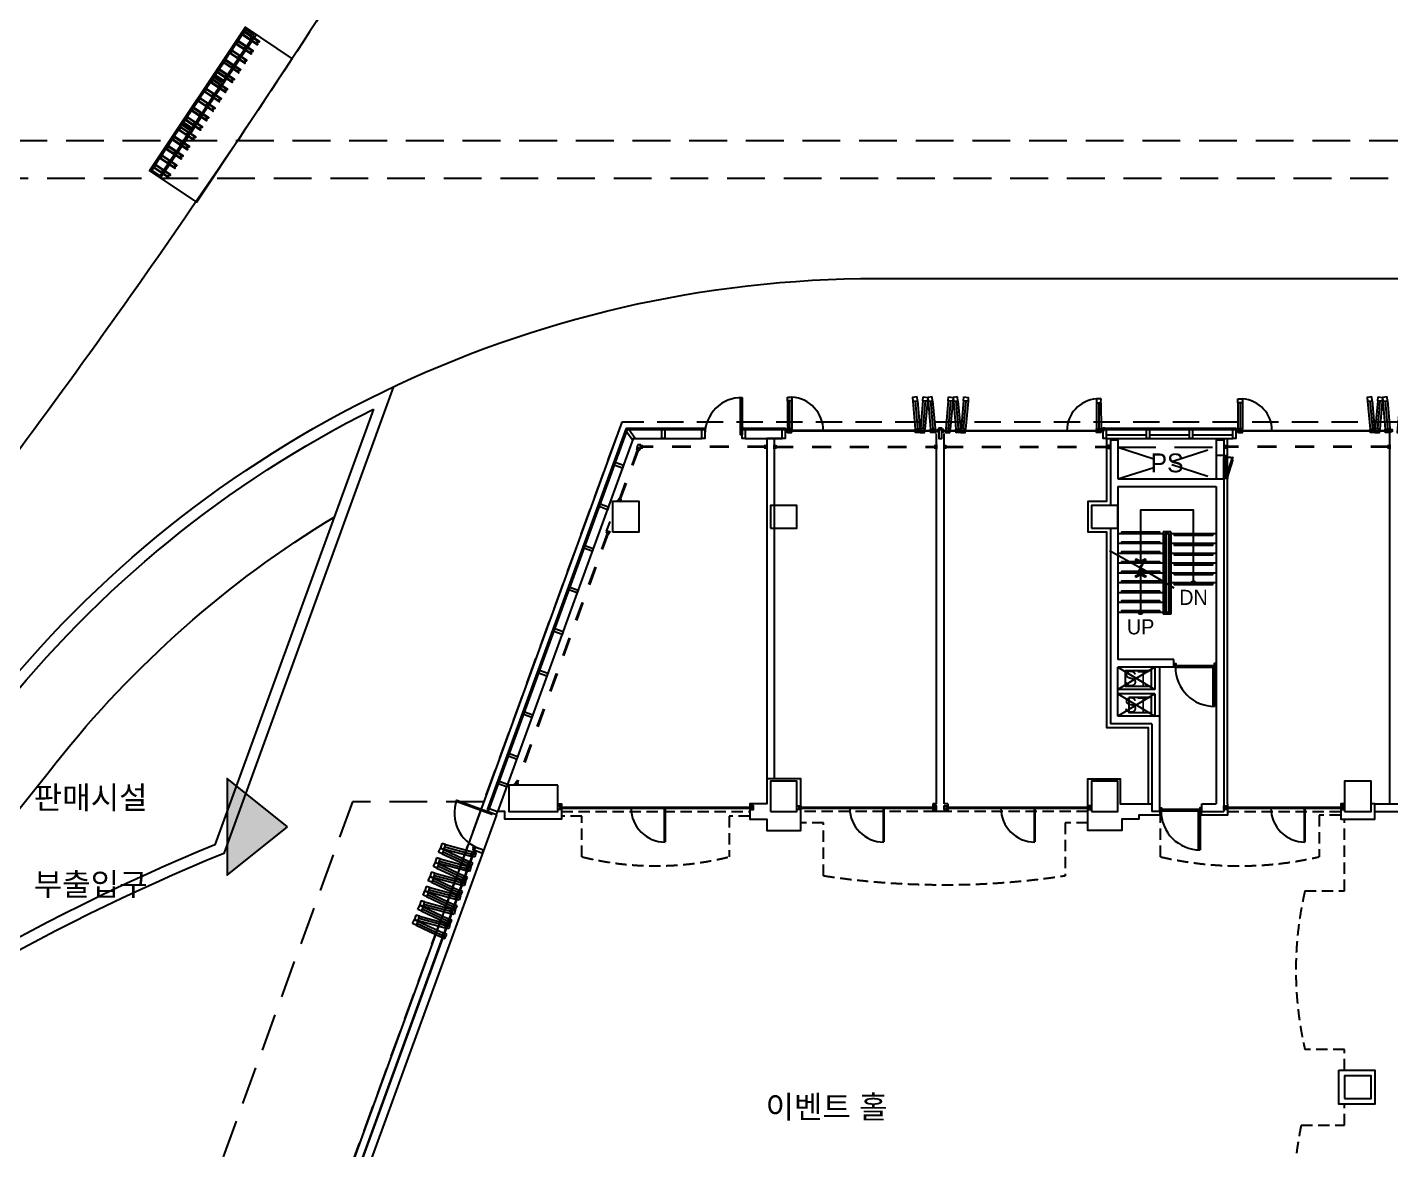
# Model space of a CAD drawing. Header units: millimetres. Extents: x -7616 to 421613, y 91067 to 341353.
# Drawn here: x 119471 to 155569, y 228215 to 257923 of the extents above; entities that cross this region are included whole.
import ezdxf
from ezdxf.enums import TextEntityAlignment as Align

# ---------------------------------------------------------------- set-up
doc = ezdxf.new("R2010")
doc.units = ezdxf.units.MM
doc.header["$LTSCALE"] = 500
doc.header["$MEASUREMENT"] = 0
for name, pattern in [('H0', [0.3, 0.2, -0.1]), ('HIDDEN', [2, 1, -1]), ('HOON1', [3, 2, -1])]:
    doc.linetypes.add(name, pattern=pattern)
doc.layers.get('0').update_dxf_attribs({"linetype": 'CONTINUOUS'})
doc.layers.add('e-plan', color=9, linetype='CONTINUOUS')
doc.styles.add('돋움', font='Dotum.ttf')

# ---------------------------------------------------------------- blocks, each defined once
blk = doc.blocks.new('A$C7F1D75F0')
at = {"layer": 'e-plan'}
for p, q in [((0, 1150), (899, 1150)), ((0, 1150), (0, 1130)), ((0, 1130), (899, 1130)), ((899, 1150), (899, 1130))]:
    blk.add_line(p, q, dxfattribs=at)
blk.add_arc((0, 1150), 900, 270.0001, 0, dxfattribs=at)
blk = doc.blocks.new('1F 기둥 140514')
at = {"layer": 'e-plan', "ltscale": 0.5}
for points in [[(189004, 114500), (189704, 114500), (189704, 115300), (189004, 115300)], [(193184, 114600), (193884, 114600), (193884, 115200), (193184, 115200)], [(201684, 114600), (202384, 114600), (202384, 115200), (201684, 115200)], [(187554, 107800), (186254, 107800), (186254, 107100), (187554, 107100)], [(193184, 107100), (193884, 107100), (193884, 107900), (193184, 107900)], [(201684, 107100), (202384, 107100), (202384, 107900), (201684, 107900)], [(208384, 107100), (209084, 107100), (209084, 107900), (208384, 107900)], [(208384, 99500), (209084, 99500), (209084, 100100), (208384, 100100)]]:
    blk.add_lwpolyline(points, close=True, dxfattribs=at)
blk = doc.blocks.new('A$C54231917')
for p, q in [((0, 0), (350, 0)), ((0, 0), (350, 0)), ((0, 0), (350, 0)), ((350, 0), (350, -100)), ((20, -100), (520, -100)), ((20, -116), (520, -116)), ((20, -184), (520, -184)), ((20, -200), (520, -200)), ((310, -40), (40, -40)), ((40, -116), (40, -184)), ((56, -116), (56, -184)), ((284, -116), (284, -184)), ((300, -116), (300, -184)), ((484, -116), (484, -184)), ((500, -116), (500, -184)), ((20, -400), (520, -400)), ((20, -416), (520, -416)), ((20, -484), (520, -484)), ((20, -500), (520, -500)), ((20, -700), (520, -700)), ((20, -716), (520, -716)), ((40, -416), (40, -484)), ((40, -716), (40, -784)), ((56, -416), (56, -484)), ((56, -716), (56, -784)), ((284, -416), (284, -484)), ((284, -716), (284, -784)), ((300, -416), (300, -484)), ((300, -716), (300, -784)), ((484, -416), (484, -484)), ((484, -716), (484, -784)), ((500, -416), (500, -484)), ((500, -716), (500, -784)), ((20, -784), (520, -784)), ((20, -800), (520, -800)), ((20, -1000), (520, -1000)), ((20, -1016), (520, -1016)), ((40, -1016), (40, -1084)), ((56, -1016), (56, -1084)), ((284, -1016), (284, -1084)), ((300, -1016), (300, -1084)), ((484, -1016), (484, -1084)), ((500, -1016), (500, -1084)), ((20, -1084), (520, -1084)), ((20, -1100), (520, -1100)), ((20, -1300), (520, -1300)), ((20, -1316), (520, -1316)), ((20, -1384), (520, -1384)), ((20, -1400), (520, -1400)), ((40, -1316), (40, -1384)), ((56, -1316), (56, -1384)), ((284, -1316), (284, -1384)), ((300, -1316), (300, -1384)), ((484, -1316), (484, -1384)), ((500, -1316), (500, -1384))]:
    blk.add_line(p, q)
for points in [[(350, -1400), (350, -1520), (0, -1520), (0, 0)], [(40, -40), (40, -100)], [(40, -184), (40, -116)], [(40, -400), (40, -200)], [(310, -100), (310, -40)], [(310, -116), (310, -184)], [(310, -200), (310, -400)], [(350, -116), (350, -184)], [(350, -200), (350, -400)], [(40, -484), (40, -416)], [(40, -700), (40, -500)], [(40, -784), (40, -716)], [(310, -416), (310, -484)], [(310, -500), (310, -700)], [(310, -716), (310, -784)], [(350, -416), (350, -484)], [(350, -500), (350, -700)], [(350, -716), (350, -784)], [(40, -1000), (40, -800)], [(40, -1084), (40, -1016)], [(310, -800), (310, -1000)], [(310, -1016), (310, -1084)], [(350, -800), (350, -1000)], [(350, -1016), (350, -1084)], [(40, -1300), (40, -1100)], [(40, -1384), (40, -1316)], [(310, -1400), (310, -1480), (40, -1480), (40, -1400)], [(310, -1100), (310, -1300)], [(310, -1316), (310, -1384)], [(350, -1100), (350, -1300)], [(350, -1316), (350, -1384)]]:
    blk.add_lwpolyline(points)
for centre, start, end in [((20, -108), 90, 270), ((20, -192), 90, 270), ((520, -108), 270, 90), ((520, -192), 270, 90), ((20, -408), 90, 270), ((20, -492), 90, 270), ((20, -708), 90, 270), ((520, -408), 270, 90), ((520, -492), 270, 90), ((520, -708), 270, 90), ((20, -792), 90, 270), ((20, -1008), 90, 270), ((520, -792), 270, 90), ((520, -1008), 270, 90), ((20, -1092), 90, 270), ((20, -1308), 90, 270), ((20, -1392), 90, 270), ((520, -1092), 270, 90), ((520, -1308), 270, 90), ((520, -1392), 270, 90)]:
    blk.add_arc(centre, 8, start, end)
blk = doc.blocks.new('A$C633402C3')
at = {"layer": 'e-plan'}
for points in [[(53995, 166895, -0.022811), (42398, 150627, -0.023874)], [(37855, 139754, 0.013947), (45143, 148455, -0.229268), (68670, 159842), (96102, 159842)], [(55879, 156979), (51382, 144623, 0.142722), (27271, 125486)], [(55343, 156384), (51145, 144850, 0.141393), (27116, 125786), (26039, 125786)], [(38080, 139555, 0.013947), (45378, 148269, -0.109473), (55343, 156384, -0.109473)], [(39951, 138652, 0.01326), (46947, 147028, -0.089277), (54302, 153524)]]:
    blk.add_lwpolyline(points, format="xyb", dxfattribs=at)
blk.add_lwpolyline([(49418, 162696), (51949, 166489), (53197, 165657), (50666, 161863)], close=True, dxfattribs=at)
for points in [[(61924, 156036), (49713, 122486)], [(63823, 155836), (63823, 155836)]]:
    blk.add_lwpolyline(points, dxfattribs=at)
at = {"layer": 'e-plan', "rotation": 326.2979055295589}
for p in [(51949, 166489), (51105, 165225), (50262, 163960)]:
    blk.add_blockref('A$C54231917', p, dxfattribs=at)
blk = doc.blocks.new('A$C6B9375F1')
at = {"layer": 'e-plan'}
blk.add_lwpolyline([(-30, 195), (-30, 155), (10, 155), (10, -80), (-70, -80), (-70, 155), (-30, 155)], dxfattribs=at)
blk = doc.blocks.new('A$C51985859')
at = {"layer": 'e-plan'}
blk.add_lwpolyline([(0, 0), (0, 40), (1000, 40), (1000, 0)], close=True, dxfattribs=at)
blk.add_arc((0, 0), 1000, 360, 90, dxfattribs=at)
blk = doc.blocks.new('fsd1100-80')
at = {"layer": 'e-plan'}
for p, q in [((1070, 0), (30, 0)), ((1055, -45), (45, -45))]:
    blk.add_line(p, q, dxfattribs=at)
blk.add_lwpolyline([(30, 1040), (75, 1040), (75, 1030), (75, 20), (75, 0), (30, 0)], close=True, dxfattribs=at)
for points in [[(0, 0), (0, -80), (45, -80), (45, -45), (30, -45), (30, 0), (0, 0)], [(1100, 0), (1100, -80), (1055, -80), (1055, -45), (1070, -45), (1070, 0), (1100, 0)]]:
    blk.add_lwpolyline(points, dxfattribs=at)
blk.add_arc((30, 0), 1040, 0, 90, dxfattribs=at)
blk = doc.blocks.new('asd600')
at = {"layer": 'e-plan'}
for p, q in [((30, 0), (570, 0)), ((45, -45), (555, -45)), ((45, -100), (555, -100))]:
    blk.add_line(p, q, dxfattribs=at)
at = {"layer": 'e-plan', "linetype": 'HIDDEN'}
blk.add_lwpolyline([(546, 158), (559, 120), (44, -37), (30, 0), (546, 158)], dxfattribs=at)
at = {"layer": 'e-plan'}
for points in [[(0, 0), (0, -100), (30, -100), (30, -100), (45, -100), (45, -45), (30, -45), (30, 0)], [(600, 0), (600, -100), (570, -100), (570, -100), (555, -100), (555, -45), (570, -45), (570, 0)]]:
    blk.add_lwpolyline(points, close=True, dxfattribs=at)
at = {"layer": 'e-plan', "linetype": 'HIDDEN'}
blk.add_arc((30, 0), 540, 0, 17.0611, dxfattribs=at)
blk = doc.blocks.new('A$C4EB37CB7')
at = {"layer": 'e-plan'}
for p, q in [((174, 730), (-5, 64)), ((231, 715), (53, 48)), ((289, 699), (111, 33))]:
    blk.add_line(p, q, dxfattribs=at)
for points in [[(199, 827), (315, 796), (289, 699), (174, 730), (199, 827)], [(-31, -33), (85, -64), (111, 33), (-5, 64), (-31, -33)]]:
    blk.add_lwpolyline(points, dxfattribs=at)
blk.add_circle((40, 0), 5, dxfattribs=at)
blk = doc.blocks.new('A$C3BB01FC6')
at = {"layer": 'e-plan'}
for p, q in [((-763, 214), (-68, -39)), ((-742, 270), (-47, 17)), ((-722, 327), (-26, 73))]:
    blk.add_line(p, q, dxfattribs=at)
for points in [[(-857, 248), (-816, 361), (-722, 327), (-763, 214), (-857, 248)], [(68, 39), (-26, 73), (-68, -39), (26, -73), (68, 39)]]:
    blk.add_lwpolyline(points, dxfattribs=at)
blk.add_circle((0, 0), 5, dxfattribs=at)
blk = doc.blocks.new('fsd1100-100')
at = {"layer": 'e-plan'}
for p, q in [((1070, 0), (30, 0)), ((1055, -45), (45, -45))]:
    blk.add_line(p, q, dxfattribs=at)
blk.add_lwpolyline([(30, 1040), (70, 1040), (70, 1030), (70, 20), (70, 0), (30, 0)], close=True, dxfattribs=at)
for points in [[(0, 0), (0, -100), (45, -100), (45, -45), (30, -45), (30, 0), (0, 0)], [(1100, 0), (1100, -100), (1055, -100), (1055, -45), (1070, -45), (1070, 0), (1100, 0)]]:
    blk.add_lwpolyline(points, dxfattribs=at)
blk.add_arc((30, 0), 1040, 0, 90, dxfattribs=at)

msp = doc.modelspace()

# ---------------------------------------------------------------- hatches: boundary and pattern name
at = {"layer": 'e-plan'}
msp.add_hatch(color=256, dxfattribs=at).paths.add_polyline_path([(126358, 236760), (124764, 238042), (124764, 235478)])

# ---------------------------------------------------------------- linework, layer by layer
at = {"layer": 'e-plan', "linetype": 'HOON1', "ltscale": 0.7}
msp.add_line((123004, 213918), (135215, 247468), dxfattribs=at)
at = {"layer": 'e-plan'}
for p, q in [((135324, 247313), (131648, 237214)), ((135352, 247273), (131686, 237201)), ((135324, 247313), (137372, 247313)), ((135352, 247273), (137372, 247273)), ((138434, 247313), (139497, 247313)), ((138434, 247273), (139497, 247273)), ((147997, 247313), (151425, 247313)), ((147997, 247273), (151425, 247273)), ((135516, 247038), (131920, 237158)), ((135516, 247038), (137332, 247038)), ((138474, 247038), (139457, 247038)), ((139047, 247038), (139047, 238028)), ((139457, 247038), (139047, 247038)), ((139247, 247038), (139247, 238028)), ((139577, 247253), (143567, 247253)), ((142997, 247253), (139577, 247253)), ((139577, 247238), (143567, 247238)), ((142997, 247238), (139577, 247238)), ((143547, 237368), (143547, 247168)), ((143727, 247253), (147917, 247253)), ((143727, 247238), (147917, 247238)), ((143747, 237368), (143747, 247168)), ((148037, 247038), (151385, 247038)), ((148147, 247008), (148147, 245268)), ((148147, 247008), (148347, 247008)), ((148347, 247008), (148347, 245968)), ((150947, 247008), (150947, 246588)), ((150947, 247008), (151147, 247008)), ((151147, 247008), (151147, 246588)), ((151505, 247253), (155567, 247253)), ((151505, 247238), (155567, 247238)), ((155547, 237368), (155547, 247168)), ((150947, 246588), (150947, 245968)), ((151147, 246588), (150947, 246588)), ((148347, 245968), (151147, 245968)), ((151147, 245968), (151147, 237168)), ((151247, 237368), (151247, 245978)), ((148347, 245768), (148347, 241188)), ((148347, 245768), (150947, 245768)), ((150947, 245768), (150947, 237368)), ((148147, 244668), (148147, 239488)), ((149547, 244518), (148347, 244518)), ((149747, 244568), (149547, 244568)), ((149547, 244568), (149547, 242388)), ((149707, 244528), (149587, 244528)), ((149587, 244528), (149587, 242428)), ((149612, 244518), (149587, 244518)), ((149682, 244518), (149612, 244518)), ((149612, 244518), (149612, 242438)), ((149682, 244518), (149682, 242438)), ((149707, 244518), (149682, 244518)), ((149707, 244528), (149707, 242428)), ((149747, 244568), (149747, 242388)), ((150947, 244518), (149747, 244518)), ((149547, 244258), (148347, 244258)), ((149612, 244258), (149587, 244258)), ((149707, 244258), (149682, 244258)), ((150947, 244258), (149747, 244258)), ((149547, 243998), (148347, 243998)), ((149547, 243738), (148347, 243738)), ((149612, 243998), (149587, 243998)), ((149612, 243738), (149587, 243738)), ((149707, 243998), (149682, 243998)), ((149707, 243738), (149682, 243738)), ((150947, 243998), (149747, 243998)), ((150947, 243738), (149747, 243738)), ((149547, 243478), (148347, 243478)), ((149612, 243478), (149587, 243478)), ((149707, 243478), (149682, 243478)), ((150947, 243478), (149747, 243478)), ((149547, 243218), (148347, 243218)), ((149547, 242958), (148347, 242958)), ((149612, 243218), (149587, 243218)), ((149612, 242958), (149587, 242958)), ((149707, 243218), (149682, 243218)), ((150947, 243218), (149747, 243218)), ((149547, 242698), (148347, 242698)), ((149612, 242698), (149587, 242698)), ((149547, 242438), (148347, 242438)), ((149747, 242388), (149547, 242388)), ((149612, 242438), (149587, 242438)), ((149707, 242428), (149587, 242428)), ((149682, 242438), (149612, 242438)), ((149827, 241188), (148347, 241188)), ((149827, 240988), (149827, 241188)), ((149827, 240988), (148347, 240988)), ((148347, 239688), (148347, 240988)), ((149327, 240988), (149327, 240398)), ((149447, 240988), (149447, 239688)), ((149327, 240398), (148347, 240398)), ((149327, 240278), (148347, 240278)), ((149327, 240278), (149327, 239688)), ((149447, 239688), (148347, 239688)), ((149447, 239688), (149447, 237168)), ((149247, 239488), (148147, 239488)), ((149247, 239488), (149247, 237168)), ((133567, 237279), (138647, 237279)), ((133567, 237259), (138647, 237259)), ((139897, 237279), (143497, 237279)), ((139897, 237259), (143497, 237259)), ((143447, 237368), (143447, 237168)), ((143547, 237368), (143447, 237368)), ((143847, 237168), (143447, 237168)), ((143847, 237368), (143747, 237368)), ((143797, 237279), (147597, 237279)), ((143797, 237259), (147597, 237259)), ((143847, 237368), (143847, 237168)), ((149447, 237168), (149247, 237168)), ((150567, 237368), (150947, 237368)), ((150567, 237168), (150567, 237368)), ((150567, 237168), (151147, 237168)), ((151197, 237278), (154297, 237278)), ((151197, 237258), (154297, 237258)), ((155147, 237168), (156149, 237168)), ((131893, 237083), (123439, 213855)), ((131289, 236111), (123584, 214942)), ((131303, 236106), (123598, 214936))]:
    msp.add_line(p, q, dxfattribs=at)
at = {"layer": 'e-plan', "ltscale": 0.5}
for p, q in [((142997, 247253), (139577, 247253)), ((142997, 247238), (139577, 247238)), ((148347, 240988), (149327, 240398)), ((149327, 240988), (148347, 240398)), ((148347, 240278), (149327, 239688)), ((149327, 240278), (148347, 239688)), ((149457, 237188), (149457, 237068))]:
    msp.add_line(p, q, dxfattribs=at)
at = {"layer": 'e-plan', "linetype": 'HOON1'}
for p, q in [((148347, 246808), (150947, 245968)), ((148347, 245968), (150947, 246808)), ((148347, 246808), (150947, 246808))]:
    msp.add_line(p, q, dxfattribs=at)
at = {"layer": 'e-plan', "linetype": 'HIDDEN'}
for p, q in [((135102, 245402), (135090, 245368)), ((134897, 244839), (134810, 244600)), ((132372, 237902), (132360, 237868))]:
    msp.add_line(p, q, dxfattribs=at)
at = {"layer": 'e-plan', "linetype": 'HOON1', "ltscale": 0.3}
for p, q in [((133617, 237168), (138597, 237168)), ((147547, 237168), (139947, 237168)), ((151247, 237168), (154247, 237168))]:
    msp.add_line(p, q, dxfattribs=at)
at = {"layer": 'e-plan', "linetype": 'HOON1', "ltscale": 0.7}
msp.add_lwpolyline([(403897, 178773), (403897, 247468), (357097, 247468), (357097, 257318), (169397, 257318), (169397, 247468), (135215, 247468)], dxfattribs=at)
at = {"layer": 'e-plan', "linetype": 'HOON1'}
for points in [[(322797, 93768), (410847, 93768), (410847, 180518), (411697, 180518), (411697, 254918), (345747, 254918), (345747, 256818), (328747, 256818), (328747, 254918), (180497, 254918), (180497, 256818), (163497, 256818), (163497, 254918), (117061, 254918), (96746, 223754), (79283, 184113), (75797, 163222), (75797, 149818), (192597, 149818), (192597, 147568), (322797, 147568), (322797, 93768)], [(131560, 237426), (128081, 237426), (119524, 213918)]]:
    msp.add_lwpolyline(points, dxfattribs=at)
msp.add_lwpolyline([(323797, 94768), (409847, 94768), (409847, 181518), (410697, 181518), (410697, 253918), (344747, 253918), (344747, 255818), (329747, 255818), (329747, 253918), (179497, 253918), (179497, 255818), (164497, 255818), (164497, 253918), (117603, 253918), (97628, 223277), (80248, 183824), (76797, 163139), (76797, 150818), (193597, 150818), (193597, 148568), (323797, 148568)], close=True, dxfattribs=at)
at = {"layer": 'e-plan'}
for points in [[(138394, 247136), (138354, 247136), (138354, 248118), (138394, 248118)], [(135565, 247038), (135401, 247273), (135352, 247273), (135335, 247227), (135500, 246992), (135516, 247038)], [(137412, 247273), (137372, 247273), (137372, 247313), (137412, 247313)], [(138394, 247273), (138434, 247273), (138434, 247313), (138394, 247313)], [(139537, 247273), (139497, 247273), (139497, 247313), (139537, 247313)], [(139537, 247218), (139577, 247218), (139577, 247273), (139537, 247273)], [(143607, 247218), (143567, 247218), (143567, 247273), (143607, 247273)], [(143607, 247273), (143647, 247273), (143647, 247313), (143607, 247313)], [(143647, 247273), (143687, 247273), (143687, 247313), (143647, 247313)], [(143687, 247218), (143727, 247218), (143727, 247273), (143687, 247273)], [(147957, 247218), (147917, 247218), (147917, 247273), (147957, 247273)], [(147957, 247273), (147997, 247273), (147997, 247313), (147957, 247313)], [(151465, 247273), (151425, 247273), (151425, 247313), (151465, 247313)], [(151465, 247218), (151505, 247218), (151505, 247273), (151465, 247273)], [(155607, 247218), (155567, 247218), (155567, 247273), (155607, 247273)], [(148037, 247038), (149100, 247038), (149100, 247123), (148037, 247123)], [(149180, 247038), (150243, 247038), (150243, 247123), (149180, 247123)], [(150323, 247038), (151385, 247038), (151385, 247123), (150323, 247123)], [(148537, 240888), (148537, 240488), (149237, 240488), (149237, 240888)], [(148632, 240188), (148632, 239788), (149232, 239788), (149232, 240188)], [(133517, 237254), (133517, 237254), (133517, 237284), (133517, 237284), (133517, 237319), (133617, 237319), (133617, 237284), (133567, 237284), (133567, 237254), (133617, 237254), (133617, 237219), (133517, 237219)], [(138697, 237253), (138697, 237253), (138697, 237283), (138697, 237283), (138697, 237318), (138597, 237318), (138597, 237283), (138647, 237283), (138647, 237253), (138597, 237253), (138597, 237218), (138697, 237218)], [(139847, 237254), (139847, 237254), (139847, 237284), (139847, 237284), (139847, 237319), (139947, 237319), (139947, 237284), (139897, 237284), (139897, 237254), (139947, 237254), (139947, 237219), (139847, 237219)], [(143547, 237253), (143547, 237253), (143547, 237283), (143547, 237283), (143547, 237318), (143447, 237318), (143447, 237283), (143497, 237283), (143497, 237253), (143447, 237253), (143447, 237218), (143547, 237218)], [(143747, 237254), (143747, 237254), (143747, 237284), (143747, 237284), (143747, 237319), (143847, 237319), (143847, 237284), (143797, 237284), (143797, 237254), (143847, 237254), (143847, 237219), (143747, 237219)], [(147647, 237253), (147647, 237253), (147647, 237283), (147647, 237283), (147647, 237318), (147547, 237318), (147547, 237283), (147597, 237283), (147597, 237253), (147547, 237253), (147547, 237218), (147647, 237218)], [(151147, 237253), (151147, 237253), (151147, 237283), (151147, 237283), (151147, 237318), (151247, 237318), (151247, 237283), (151197, 237283), (151197, 237253), (151247, 237253), (151247, 237218), (151147, 237218)], [(154347, 237253), (154347, 237253), (154347, 237283), (154347, 237283), (154347, 237318), (154247, 237318), (154247, 237283), (154297, 237283), (154297, 237253), (154247, 237253), (154247, 237218), (154347, 237218)], [(131279, 236200), (131265, 236162), (131303, 236148), (131316, 236186)], [(131279, 236200), (131293, 236237), (131330, 236223), (131316, 236186)], [(131354, 236129), (131341, 236092), (131289, 236111), (131303, 236148)], [(154197, 230318), (155147, 230318), (155147, 229418), (154197, 229418)]]:
    msp.add_lwpolyline(points, close=True, dxfattribs=at)
for points in [[(143647, 247313), (143647, 247273), (143607, 247273), (143607, 247038), (143687, 247038), (143687, 247273), (143647, 247273)], [(148047, 247038), (148047, 245368), (147547, 245368), (147547, 244568), (148047, 244568), (148047, 239388), (149147, 239388), (149147, 237368)], [(151247, 246578), (151247, 247038)], [(135711, 246868), (135635, 246868), (135610, 246798)], [(150347, 243218), (150347, 245143), (148947, 245143), (148947, 243738)], [(148447, 244518), (148447, 244568), (149447, 244568), (149447, 244518)], [(150847, 244518), (150847, 244468), (149847, 244468), (149847, 244518)], [(149832, 243081), (148990, 243588), (148884, 243505), (149009, 243711), (148904, 243638), (148120, 244070)], [(148447, 244258), (148447, 244308), (149447, 244308), (149447, 244258)], [(148447, 243998), (148447, 244048), (149447, 244048), (149447, 243998)], [(150847, 244258), (150847, 244208), (149847, 244208), (149847, 244258)], [(148447, 243738), (148447, 243788), (149447, 243788), (149447, 243738)], [(148947, 243783), (148831, 243849), (148812, 243815), (148947, 243738), (149086, 243815), (149063, 243849), (148947, 243783)], [(150847, 243998), (150847, 243948), (149847, 243948), (149847, 243998)], [(150847, 243738), (150847, 243688), (149847, 243688), (149847, 243738)], [(148447, 243478), (148447, 243528), (149447, 243528), (149447, 243478)], [(148947, 243434), (148831, 243367), (148812, 243401), (148947, 243478), (149086, 243401), (149063, 243367), (148947, 243434)], [(148947, 243478), (148947, 242438)], [(150847, 243478), (150847, 243428), (149847, 243428), (149847, 243478)], [(148447, 243218), (148447, 243268), (149447, 243268), (149447, 243218)], [(148447, 242958), (148447, 243008), (149447, 243008), (149447, 242958)], [(150847, 243218), (150847, 243168), (149847, 243168), (149847, 243218)], [(148447, 242698), (148447, 242748), (149447, 242748), (149447, 242698)], [(148447, 242438), (148447, 242488), (149447, 242488), (149447, 242438)], [(126358, 236760), (124764, 238042), (124764, 235478), (126358, 236760)]]:
    msp.add_lwpolyline(points, dxfattribs=at)
at = {"layer": 'e-plan', "linetype": 'HIDDEN'}
for points in [[(135140, 245394), (135646, 246784)], [(135161, 245386), (135667, 246777)], [(139042, 246829), (135711, 246829)], [(139042, 246807), (135711, 246807)], [(139252, 246829), (143547, 246829)], [(139252, 246807), (143547, 246807)], [(143747, 246829), (148107, 246829)], [(143747, 246807), (148107, 246807)], [(155542, 246829), (151187, 246829)], [(155542, 246807), (151187, 246807)], [(134845, 244582), (132411, 237894)], [(134866, 244574), (132431, 237886)]]:
    msp.add_lwpolyline(points, dxfattribs=at)
for points in [[(135704, 246763), (135685, 246770), (135664, 246714), (135647, 246720), (135652, 246734), (135665, 246730), (135680, 246772), (135633, 246789), (135618, 246747), (135631, 246742), (135625, 246728), (135608, 246734), (135629, 246791), (135610, 246798), (135612, 246802), (135706, 246768)], [(135711, 246868), (135711, 246848), (135771, 246848), (135771, 246830), (135756, 246830), (135756, 246843), (135711, 246843), (135711, 246793), (135756, 246793), (135756, 246807), (135771, 246807), (135771, 246788), (135711, 246788), (135711, 246768), (135706, 246768), (135706, 246868)], [(139042, 246868), (139042, 246848), (138982, 246848), (138982, 246830), (138997, 246830), (138997, 246843), (139042, 246843), (139042, 246793), (138997, 246793), (138997, 246807), (138982, 246807), (138982, 246788), (139042, 246788), (139042, 246768), (139047, 246768), (139047, 246868)], [(139252, 246868), (139252, 246848), (139312, 246848), (139312, 246830), (139297, 246830), (139297, 246843), (139252, 246843), (139252, 246793), (139297, 246793), (139297, 246807), (139312, 246807), (139312, 246788), (139252, 246788), (139252, 246768), (139247, 246768), (139247, 246868)], [(143542, 246868), (143542, 246848), (143482, 246848), (143482, 246830), (143497, 246830), (143497, 246843), (143542, 246843), (143542, 246793), (143497, 246793), (143497, 246807), (143482, 246807), (143482, 246788), (143542, 246788), (143542, 246768), (143547, 246768), (143547, 246868)], [(143752, 246868), (143752, 246848), (143812, 246848), (143812, 246830), (143797, 246830), (143797, 246843), (143752, 246843), (143752, 246793), (143797, 246793), (143797, 246807), (143812, 246807), (143812, 246788), (143752, 246788), (143752, 246768), (143747, 246768), (143747, 246868)], [(148107, 246868), (148107, 246848), (148047, 246848), (148047, 246830), (148062, 246830), (148062, 246843), (148107, 246843), (148107, 246793), (148062, 246793), (148062, 246807), (148047, 246807), (148047, 246788), (148107, 246788), (148107, 246768), (148112, 246768), (148112, 246868)], [(151187, 246868), (151187, 246848), (151247, 246848), (151247, 246830), (151232, 246830), (151232, 246843), (151187, 246843), (151187, 246793), (151232, 246793), (151232, 246807), (151247, 246807), (151247, 246788), (151187, 246788), (151187, 246768), (151182, 246768), (151182, 246868)], [(155542, 246868), (155542, 246848), (155482, 246848), (155482, 246830), (155497, 246830), (155497, 246843), (155542, 246843), (155542, 246793), (155497, 246793), (155497, 246807), (155482, 246807), (155482, 246788), (155542, 246788), (155542, 246768), (155547, 246768), (155547, 246868)], [(135198, 245373), (135179, 245380), (135199, 245436), (135182, 245442), (135177, 245428), (135190, 245424), (135174, 245381), (135127, 245399), (135143, 245441), (135155, 245436), (135160, 245450), (135143, 245457), (135123, 245400), (135104, 245407), (135102, 245402), (135196, 245368)], [(134902, 244561), (134883, 244568), (134863, 244511), (134845, 244518), (134851, 244532), (134863, 244527), (134879, 244569), (134832, 244587), (134816, 244544), (134829, 244540), (134824, 244526), (134806, 244532), (134827, 244588), (134808, 244595), (134810, 244600), (134904, 244566)], [(132468, 237873), (132449, 237880), (132470, 237936), (132452, 237943), (132447, 237928), (132460, 237924), (132445, 237882), (132398, 237899), (132413, 237941), (132426, 237936), (132431, 237950), (132413, 237957), (132393, 237900), (132374, 237907), (132372, 237902), (132466, 237868)]]:
    msp.add_lwpolyline(points, close=True, dxfattribs=at)
at = {"layer": 'e-plan', "ltscale": 0.5}
for points in [[(139047, 238028), (139047, 237368), (138597, 237368), (138597, 236968), (139047, 236968), (139047, 236668), (139947, 236668), (139947, 238028), (139047, 238028)], [(149457, 237068), (148897, 237068), (148897, 236968), (148447, 236968), (148447, 236668), (147547, 236668), (147547, 238028), (148407, 238028), (148407, 237368), (149247, 237368)], [(133517, 237368), (133617, 237368), (133617, 236968), (132117, 236968), (132117, 237168), (131892, 237168)], [(151247, 237368), (151247, 237068), (150557, 237068), (150557, 237188), (150557, 237188)], [(154347, 237368), (154247, 237368), (154247, 236968), (155147, 236968), (155147, 237368), (155047, 237368)], [(155147, 237368), (156089, 237368), (156131, 237395), (156240, 237228), (156149, 237168)]]:
    msp.add_lwpolyline(points, dxfattribs=at)
at = {"layer": 'e-plan', "linetype": 'HOON1', "ltscale": 0.3}
for points in [[(138597, 237046), (138057, 237046), (138057, 235968, -0.123077), (134157, 235968), (134157, 237046), (133617, 237046)], [(147547, 236868), (146947, 236868), (146947, 235468, -0.075), (140547, 235468), (140547, 236868), (139947, 236868)], [(154247, 237068), (153672, 237068), (153672, 235968, -0.114286), (149472, 235968), (149472, 237068)], [(154347, 230318), (154347, 230868), (153297, 230868, -0.114286), (153297, 235068), (154347, 235068), (154347, 236968)], [(154347, 223418), (154347, 223968), (153197, 223968, -0.097959), (153197, 228868), (154347, 228868), (154347, 229418)]]:
    msp.add_lwpolyline(points, format="xyb", dxfattribs=at)
at = {"layer": 'e-plan'}
for centre in [(150347, 243218), (148947, 242438)]:
    msp.add_circle(centre, 50, dxfattribs=at)
for centre, radius, start, end in [((138378, 247153), 966, 88.997, 179.8247), ((139655, 247246), 892, 0, 86.1432), ((147839, 247246), 842, 94.0856, 180), ((151583, 247246), 842, 0, 85.9144)]:
    msp.add_arc(centre, radius, start, end, dxfattribs=at)

# ---------------------------------------------------------------- block references
at = {"layer": 'e-plan', "linetype": 'H0'}
msp.add_blockref('A$C633402C3', (73291, 91433), dxfattribs=at)
at = {"layer": 'e-plan'}
for name, p in [('1F 기둥 140514', (-54037, 130068)), ('A$C6B9375F1', (136339, 247118)), ('A$C6B9375F1', (137402, 247118)), ('A$C6B9375F1', (138464, 247118)), ('A$C6B9375F1', (139527, 247118)), ('A$C6B9375F1', (148027, 247118)), ('A$C6B9375F1', (149170, 247118)), ('A$C6B9375F1', (150313, 247118)), ('A$C6B9375F1', (151455, 247118))]:
    msp.add_blockref(name, p, dxfattribs=at)
for name, p, rotation in [('A$C3BB01FC6', (139655, 247246), 289.9999994917431), ('A$C3BB01FC6', (143174, 247246), 284.999999491743), ('A$C3BB01FC6', (143845, 247246), 284.999999491743), ('A$C3BB01FC6', (144248, 247246), 284.999999491743), ('A$C4EB37CB7', (151545, 247235), 15), ('A$C3BB01FC6', (155214, 247246), 284.999999491743), ('A$C3BB01FC6', (155805, 247246), 284.999999491743), ('A$C6B9375F1', (135180, 246349), 69.99999751703143), ('A$C6B9375F1', (134780, 245248), 69.99999751703143), ('A$C6B9375F1', (134379, 244147), 69.99999751703143), ('A$C6B9375F1', (133978, 243046), 69.99999751703143), ('A$C6B9375F1', (133578, 241946), 69.99999751703143), ('A$C6B9375F1', (133177, 240845), 69.99999751703143), ('fsd1100-100', (150937, 240988), 180), ('A$C6B9375F1', (132776, 239744), 69.99999751703143), ('A$C6B9375F1', (132376, 238643), 69.99999751703143), ('A$C6B9375F1', (132109, 237910), 69.99999751703143), ('A$C51985859', (131780, 237124), 160.0000239223741), ('A$C7F1D75F0', (135207, 237259), 270), ('A$C7F1D75F0', (140997, 237259), 270), ('A$C7F1D75F0', (144997, 237259), 270), ('A$C7F1D75F0', (152147, 237258), 270), ('A$C3BB01FC6', (131194, 235770), 354.9999999962792), ('A$C3BB01FC6', (131057, 235391), 354.9999999985645), ('A$C3BB01FC6', (130919, 235013), 354.9999999909949), ('A$C3BB01FC6', (130781, 234634), 354.9999999932801), ('A$C3BB01FC6', (130643, 234255), 355.0000000073142), ('A$C3BB01FC6', (130505, 233877), 355.0000000095994)]:
    msp.add_blockref(name, p, dxfattribs=dict(at, rotation=rotation))
at = {"layer": 'e-plan', "xscale": -1}
for name, p, rotation in [('A$C3BB01FC6', (143046, 247246), 75.00000050825693), ('A$C3BB01FC6', (143449, 247246), 75.00000050825693), ('A$C3BB01FC6', (144120, 247246), 75.00000050825693), ('A$C4EB37CB7', (147877, 247235), 345), ('A$C3BB01FC6', (155086, 247246), 75.00000050825693), ('A$C3BB01FC6', (155489, 247246), 75.00000050825693), ('asd600', (151247, 245978), 270), ('A$C6B9375F1', (131821, 237120), 70.00000028889555), ('A$C3BB01FC6', (131288, 236028), 144.9999999975665), ('A$C3BB01FC6', (131150, 235649), 144.9999999998518), ('A$C6B9375F1', (131452, 236105), 70.00000028889555), ('A$C3BB01FC6', (131013, 235271), 144.9999999922821), ('A$C3BB01FC6', (130875, 234892), 144.9999999945674), ('A$C3BB01FC6', (130737, 234513), 145.0000000086014), ('A$C3BB01FC6', (130599, 234135), 145.0000000108867)]:
    msp.add_blockref(name, p, dxfattribs=dict(at, rotation=rotation))
at = {"layer": 'e-plan', "extrusion": (0, 0, -1), "xscale": -1, "zscale": -1, "rotation": 180}
msp.add_blockref('fsd1100-80', (-150557, 237188), dxfattribs=at)

# ---------------------------------------------------------------- texts
at = {"layer": 'e-plan', "lineweight": 0, "style": '돋움'}
for s, height, p in [('PS', 500, (149647, 246393)), ('DN', 400, (150347, 242835)), ('UP', 400, (148947, 242055)), ('ST', 400, (148842, 240686)), ('ST', 400, (148842, 239988))]:
    msp.add_text(s, height=height, dxfattribs=at).set_placement(p, align=Align.MIDDLE_CENTER)
at = {"layer": 'e-plan', "style": '돋움'}
for s, p in [('판매시설', (122656, 237237)), ('부출입구', (122656, 234940)), ('이벤트 홀', (142248, 229046))]:
    msp.add_text(s, height=600, dxfattribs=at).set_placement(p, align=Align.RIGHT)

doc.saveas('drawing.dxf')
